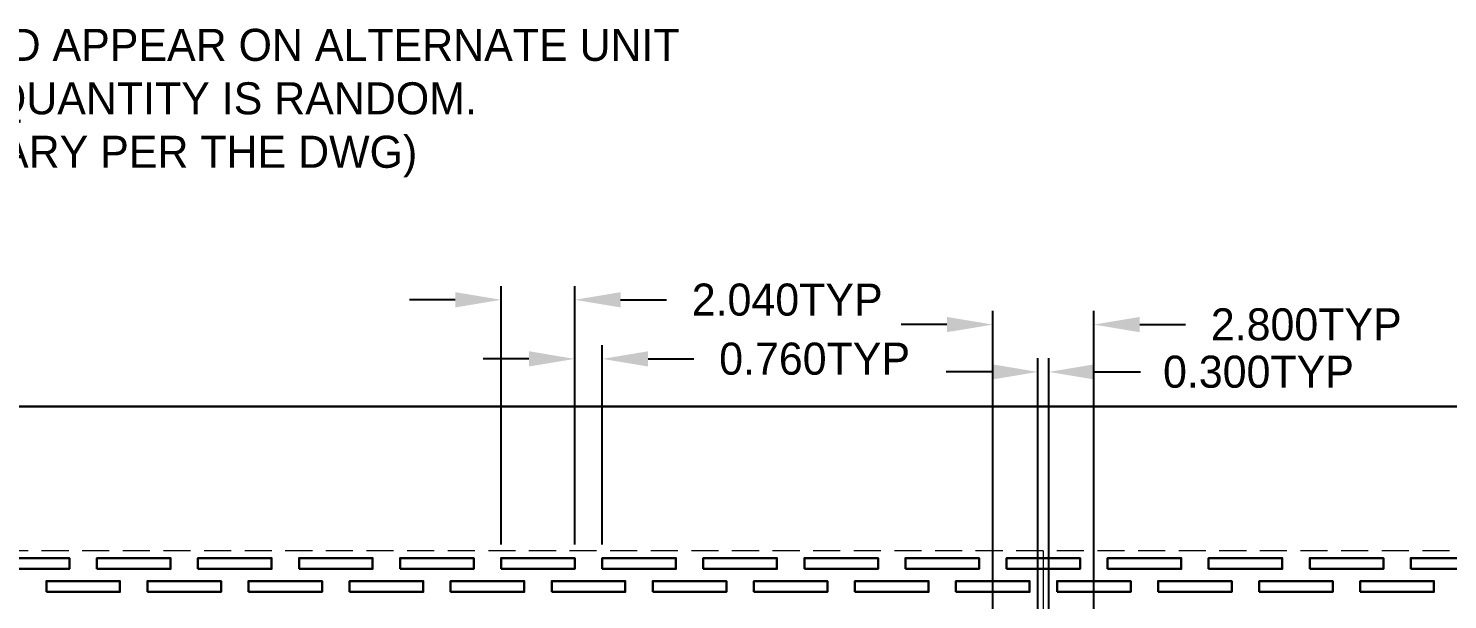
# Model space of a CAD drawing. Extents: x -109 to 32, y -47 to 43.
# Drawn here: x -67.34 to -28.02, y 27.1 to 42.94 of the extents above; entities that cross this region are included whole.
import ezdxf

# ---------------------------------------------------------------- set-up
doc = ezdxf.new("R2010")
doc.units = 0
doc.header["$LTSCALE"] = 3
doc.header["$MEASUREMENT"] = 0
doc.linetypes.add('CENTER', pattern=[2, 1.25, -0.25, 0.25, -0.25])
doc.linetypes.add('HIDDEN', pattern=[0.375, 0.25, -0.125])
for name, color, linetype, lineweight in [('CLIN', 1, 'CENTER', 15), ('DIM', 4, 'Continuous', 13), ('HIDN', 6, 'HIDDEN', 15), ('OBJ', 3, 'Continuous', 30), ('OBJ1', 7, 'Continuous', 30), ('TEXT', 2, 'Continuous', 20)]:
    doc.layers.add(name, color=color, linetype=linetype, lineweight=lineweight)
doc.dimstyles.new('3DEC X 2', dxfattribs={"dimtxt": 0.889, "dimasz": 1.27, "dimexe": 0.381, "dimexo": 0.381, "dimgap": 0.381, "dimtad": 0, "dimdec": 3, "dimzin": 0, "dimdsep": 46, "dimtxsty": 'Standard', "dimcen": 0, "dimadec": 0, "dimazin": 0, "dimtfac": 1, "dimtdec": 3, "dimtofl": 0, "dimtmove": 0, "dimatfit": 3, "dimfxl": 1, "dimtolj": 1, "dimtzin": 0, "dimarcsym": 0})

# ---------------------------------------------------------------- blocks, each defined once
blk = doc.blocks.new('*U3')
at = {"layer": 'OBJ1', "color": 0}
blk.add_lwpolyline([(-1.02, 0.15), (1.02, 0.15), (1.02, -0.15), (-1.02, -0.15)], close=True, dxfattribs=at)
blk = doc.blocks.new('*U2')
at = {"layer": 'OBJ1'}
for p in [(25.2, 0), (28, 0), (30.8, 0), (33.6, 0), (36.4, 0), (39.2, 0), (42, 0), (44.8, 0), (47.6, 0), (50.4, 0), (53.2, 0), (56, 0), (58.8, 0), (61.6, 0), (64.4, 0)]:
    blk.add_blockref('*U3', p, dxfattribs=at)
blk = doc.blocks.new('*D26')
at = {"layer": 'Defpoints', "color": 0, "transparency": 16777216}
for p in [(215.98, -57.757), (213.94, -64.919), (215.98, -64.919)]:
    blk.add_point(p, dxfattribs=at)
at = {"layer": 'DIM', "color": 0, "lineweight": -2, "transparency": 16777216}
for p, q in [((213.94, -64.538), (213.94, -57.376)), ((215.98, -64.538), (215.98, -57.376)), ((212.67, -57.757), (211.4, -57.757)), ((217.25, -57.757), (218.52, -57.757))]:
    blk.add_line(p, q, dxfattribs=at)
at = {"layer": 'DIM', "color": 0, "transparency": 16777216}
for points in [[(212.67, -57.969), (212.67, -57.545), (213.94, -57.757)], [(217.25, -57.545), (217.25, -57.969), (215.98, -57.757)]]:
    blk.add_solid(points, dxfattribs=at)
at = {"layer": 'DIM', "color": 0, "transparency": 16777216, "insert": (221.864, -57.757), "char_height": 0.889, "attachment_point": 5}
blk.add_mtext('\\A1;\\A1;2.040TYP', dxfattribs=at)
blk = doc.blocks.new('*D27')
at = {"layer": 'Defpoints', "color": 0, "transparency": 16777216}
for p in [(216.74, -59.395), (215.98, -64.919), (216.74, -64.919)]:
    blk.add_point(p, dxfattribs=at)
at = {"layer": 'DIM', "color": 0, "lineweight": -2, "transparency": 16777216}
for p, q in [((215.98, -64.538), (215.98, -59.014)), ((216.74, -64.538), (216.74, -59.014)), ((214.71, -59.395), (213.44, -59.395)), ((218.01, -59.395), (219.28, -59.395))]:
    blk.add_line(p, q, dxfattribs=at)
at = {"layer": 'DIM', "color": 0, "transparency": 16777216}
for points in [[(214.71, -59.607), (214.71, -59.183), (215.98, -59.395)], [(218.01, -59.183), (218.01, -59.607), (216.74, -59.395)]]:
    blk.add_solid(points, dxfattribs=at)
at = {"layer": 'DIM', "color": 0, "transparency": 16777216, "insert": (222.624, -59.395), "char_height": 0.889, "attachment_point": 5}
blk.add_mtext('\\A1;\\A1;0.760TYP', dxfattribs=at)
blk = doc.blocks.new('*D30')
at = {"layer": 'Defpoints', "color": 0, "transparency": 16777216}
for p in [(230.36, -58.444), (227.56, -67.019), (230.36, -67.019)]:
    blk.add_point(p, dxfattribs=at)
at = {"layer": 'DIM', "color": 0, "lineweight": -2, "transparency": 16777216}
for p, q in [((227.56, -66.638), (227.56, -58.063)), ((230.36, -66.638), (230.36, -58.063)), ((226.29, -58.444), (225.02, -58.444)), ((231.63, -58.444), (232.9, -58.444))]:
    blk.add_line(p, q, dxfattribs=at)
at = {"layer": 'DIM', "color": 0, "transparency": 16777216}
for points in [[(226.29, -58.655), (226.29, -58.232), (227.56, -58.444)], [(231.63, -58.232), (231.63, -58.655), (230.36, -58.444)]]:
    blk.add_solid(points, dxfattribs=at)
at = {"layer": 'DIM', "color": 0, "transparency": 16777216, "insert": (236.244, -58.444), "char_height": 0.889, "attachment_point": 5}
blk.add_mtext('\\A1;\\A1;2.800TYP', dxfattribs=at)
blk = doc.blocks.new('*D31')
at = {"layer": 'Defpoints', "color": 0, "transparency": 16777216}
for p in [(229.11, -59.756), (228.81, -67.019), (229.11, -67.019)]:
    blk.add_point(p, dxfattribs=at)
at = {"layer": 'DIM', "color": 0, "lineweight": -2, "transparency": 16777216}
for p, q in [((227.54, -59.756), (226.27, -59.756)), ((228.81, -66.638), (228.81, -59.375)), ((229.11, -66.638), (229.11, -59.375)), ((230.38, -59.756), (231.65, -59.756))]:
    blk.add_line(p, q, dxfattribs=at)
at = {"layer": 'DIM', "color": 0, "transparency": 16777216}
for points in [[(227.54, -59.968), (227.54, -59.545), (228.81, -59.756)], [(230.38, -59.545), (230.38, -59.968), (229.11, -59.756)]]:
    blk.add_solid(points, dxfattribs=at)
at = {"layer": 'DIM', "color": 0, "transparency": 16777216, "insert": (234.92, -59.756), "char_height": 0.889, "attachment_point": 5}
blk.add_mtext('\\A1;\\A1;0.300TYP', dxfattribs=at)

msp = doc.modelspace()

# ---------------------------------------------------------------- linework, layer by layer
at = {"layer": 'CLIN'}
msp.add_line((-39.2232, 28.4552), (-39.2232, -38.5448), dxfattribs=at)
at = {"layer": 'HIDN'}
msp.add_lwpolyline([(19.2768, 28.4552), (-97.7232, 28.4552), (-97.7232, -38.5448), (19.2768, -38.5448)], close=True, dxfattribs=at)
at = {"layer": 'OBJ'}
msp.add_line((23.9497, 32.4552), (-97.2232, 32.4552), dxfattribs=at)
at = {"layer": 'OBJ1'}
for p, q in [((-64.8032, 27.6177), (-66.8007, 27.6177)), ((-62.0032, 27.6177), (-64.0007, 27.6177)), ((-59.2032, 27.6177), (-61.2007, 27.6177)), ((-56.4032, 27.6177), (-58.4007, 27.6177)), ((-53.6032, 27.6177), (-55.6007, 27.6177)), ((-50.8032, 27.6177), (-52.8007, 27.6177)), ((-48.0032, 27.6177), (-50.0007, 27.6177)), ((-45.2032, 27.6177), (-47.2007, 27.6177)), ((-42.4032, 27.6177), (-44.4007, 27.6177)), ((-39.6032, 27.6177), (-41.6007, 27.6177)), ((-36.8032, 27.6177), (-38.8007, 27.6177)), ((-34.0032, 27.6177), (-36.0007, 27.6177)), ((-31.2032, 27.6177), (-33.2007, 27.6177)), ((-28.4032, 27.6177), (-30.4007, 27.6177)), ((-66.8007, 27.3177), (-64.8032, 27.3177)), ((-64.0007, 27.3177), (-62.0032, 27.3177)), ((-61.2007, 27.3177), (-59.2032, 27.3177)), ((-58.4007, 27.3177), (-56.4032, 27.3177)), ((-55.6007, 27.3177), (-53.6032, 27.3177)), ((-52.8007, 27.3177), (-50.8032, 27.3177)), ((-50.0007, 27.3177), (-48.0032, 27.3177)), ((-47.2007, 27.3177), (-45.2032, 27.3177)), ((-44.4007, 27.3177), (-42.4032, 27.3177)), ((-41.6007, 27.3177), (-39.6032, 27.3177)), ((-38.8007, 27.3177), (-36.8032, 27.3177)), ((-36.0007, 27.3177), (-34.0032, 27.3177)), ((-33.2007, 27.3177), (-31.2032, 27.3177)), ((-30.4007, 27.3177), (-28.4032, 27.3177))]:
    msp.add_line(p, q, dxfattribs=at)
at = {"layer": 'OBJ1', "color": 0}
for points in [[(-66.8432, 27.3177), (-64.8032, 27.3177), (-64.8032, 27.6177), (-66.8432, 27.6177)], [(-64.0432, 27.3177), (-62.0032, 27.3177), (-62.0032, 27.6177), (-64.0432, 27.6177)], [(-61.2432, 27.3177), (-59.2032, 27.3177), (-59.2032, 27.6177), (-61.2432, 27.6177)], [(-58.4432, 27.3177), (-56.4032, 27.3177), (-56.4032, 27.6177), (-58.4432, 27.6177)], [(-55.6432, 27.3177), (-53.6032, 27.3177), (-53.6032, 27.6177), (-55.6432, 27.6177)], [(-52.8432, 27.3177), (-50.8032, 27.3177), (-50.8032, 27.6177), (-52.8432, 27.6177)], [(-50.0432, 27.3177), (-48.0032, 27.3177), (-48.0032, 27.6177), (-50.0432, 27.6177)], [(-47.2432, 27.3177), (-45.2032, 27.3177), (-45.2032, 27.6177), (-47.2432, 27.6177)], [(-44.4432, 27.3177), (-42.4032, 27.3177), (-42.4032, 27.6177), (-44.4432, 27.6177)], [(-41.6432, 27.3177), (-39.6032, 27.3177), (-39.6032, 27.6177), (-41.6432, 27.6177)], [(-38.8432, 27.3177), (-36.8032, 27.3177), (-36.8032, 27.6177), (-38.8432, 27.6177)], [(-36.0432, 27.3177), (-34.0032, 27.3177), (-34.0032, 27.6177), (-36.0432, 27.6177)], [(-33.2432, 27.3177), (-31.2032, 27.3177), (-31.2032, 27.6177), (-33.2432, 27.6177)], [(-30.4432, 27.3177), (-28.4032, 27.3177), (-28.4032, 27.6177), (-30.4432, 27.6177)]]:
    msp.add_lwpolyline(points, close=True, dxfattribs=at)
at = {"layer": 'TEXT', "color": 0}
for p, q in [((-64.8032, 27.3177), (-64.8032, 27.6177)), ((-62.0032, 27.3177), (-62.0032, 27.6177)), ((-59.2032, 27.3177), (-59.2032, 27.6177)), ((-56.4032, 27.3177), (-56.4032, 27.6177)), ((-53.6032, 27.3177), (-53.6032, 27.6177)), ((-50.8032, 27.3177), (-50.8032, 27.6177)), ((-48.0032, 27.3177), (-48.0032, 27.6177)), ((-45.2032, 27.3177), (-45.2032, 27.6177)), ((-42.4032, 27.3177), (-42.4032, 27.6177)), ((-39.6032, 27.3177), (-39.6032, 27.6177)), ((-36.8032, 27.3177), (-36.8032, 27.6177)), ((-34.0032, 27.3177), (-34.0032, 27.6177)), ((-31.2032, 27.3177), (-31.2032, 27.6177)), ((-28.4032, 27.3177), (-28.4032, 27.6177))]:
    msp.add_line(p, q, dxfattribs=at)

# ---------------------------------------------------------------- block references
at = {"layer": 'OBJ1', "xscale": -1, "rotation": 180}
msp.add_blockref('*U2', (-92.4232, 28.1052), dxfattribs=at)

# ---------------------------------------------------------------- texts
at = {"layer": 'DIM', "insert": (-75.8537, 42.9312), "char_height": 0.889, "attachment_point": 1}
msp.add_mtext('\\A1;CROSS ISLAND APPEAR ON ALTERNATE UNIT\\P(POSITION & QUANTITY IS RANDOM.\\PNOT NECESSARY PER THE DWG)', dxfattribs=at)

# ---------------------------------------------------------------- dimensions: what is measured, and where the dimension line sits
at = {"layer": 'DIM'}
for base, p1, p2, picture, middle in [((-52.2032, 35.4174), (-54.2432, 28.2552), (-52.2032, 28.2552), '*D26', (-46.3189, 35.4174)), ((-37.8232, 34.7308), (-40.6232, 26.1552), (-37.8232, 26.1552), '*D30', (-31.9389, 34.7308)), ((-51.4432, 33.7795), (-52.2032, 28.2552), (-51.4432, 28.2552), '*D27', (-45.5589, 33.7795)), ((-39.0732, 33.4184), (-39.3732, 26.1552), (-39.0732, 26.1552), '*D31', (-33.2629, 33.4184))]:
    dim = msp.add_linear_dim(base=base, p1=p1, p2=p2, text='\\A1;<>TYP', dimstyle='3DEC X 2', override={"dimtxsty": 'Standard'}, dxfattribs=at)
    dim.commit()
    dim.dimension.update_dxf_attribs({"geometry": picture, "text_midpoint": middle, "insert": (-268.1832, 93.1746)})

doc.saveas('drawing.dxf')
